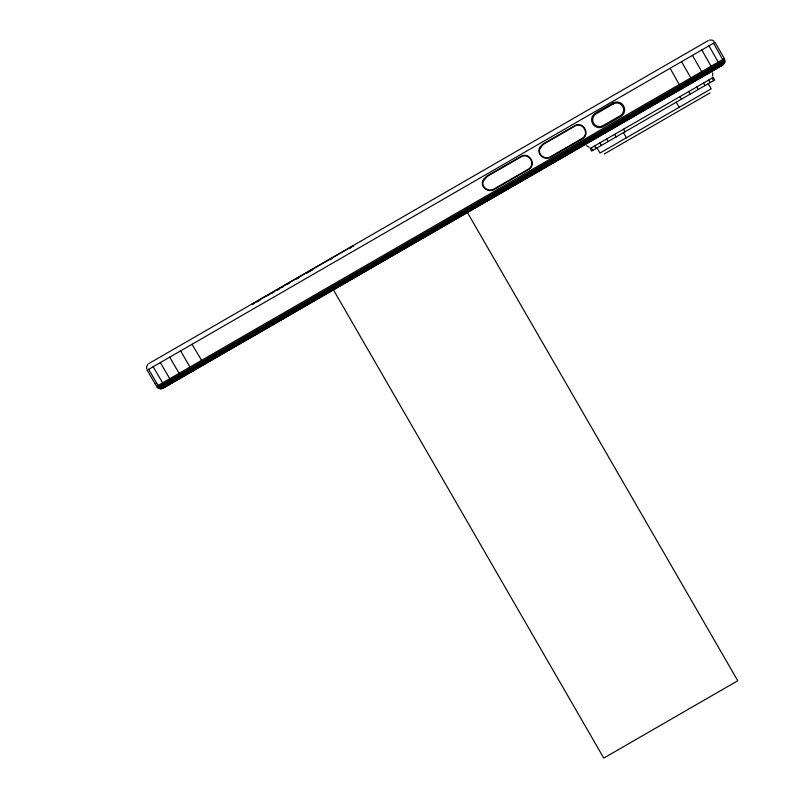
<?xml version="1.0" encoding="UTF-8"?>
<svg xmlns="http://www.w3.org/2000/svg" width="798" height="798" viewBox="0 0 798 798"><rect width="100%" height="100%" fill="white"/><g stroke="black" fill="none" stroke-linecap="round" stroke-linejoin="round"><path stroke-width="1.2" d="M712.664 72.947L712.664 76M724.833 62.264L724.345 58.533L714.998 42.354L147.141 370.212L157.256 387.409L160.737 388.845L163.191 388.187L722.539 65.246L724.833 62.264L159.46 388.676M692.225 82.753L691.477 78.972L681.542 61.675M147.919 364.277L146.642 366.481L146.642 369.025M702.09 77.057L702.839 75.87L702.34 72.708L692.445 55.381M710.559 72.169L711.746 70.723L711.676 67.321L701.801 49.975M717.063 68.409L718.589 66.773L718.828 63.182L708.983 45.835M721.143 66.054L722.888 64.289L723.327 60.588L713.502 43.222M148.937 363.499L708.285 40.558M252.268 304.038L353.255 245.734M254.662 303.22L252.507 304.457L252.178 303.888M256.806 301.983L260.028 300.118M267.549 295.779L269.704 294.532M271.849 293.295L273.993 292.058M277.225 290.193L279.37 288.956M281.514 287.709L283.669 286.472M286.891 284.617L289.036 283.37M296.557 279.031L298.711 277.784M306.233 273.445L312.676 269.724M329.863 259.799L332.018 258.562M349.205 248.637L351.349 247.4M154.982 383.798L155.829 383.299M156.478 386.392L724.345 58.533M157.256 387.409L724.833 59.72M158.273 388.187L725.003 60.987M160.737 388.845L724.345 63.451M162.004 388.676L723.557 64.468M604.355 153.914L710.05 92.897M164.588 387.379L162.184 388.008L158.762 386.541L148.637 369.344M168.667 385.025L166.483 385.524L163.261 383.948L153.156 366.741M175.171 381.274L173.326 381.574L170.413 379.808L160.338 362.591M183.64 376.377L182.243 376.427L179.75 374.422L169.695 357.185M709.472 40.07L712.015 40.07L714.22 41.336M193.505 370.681L190.612 368.147L180.597 350.891M586.59 145.735L589.233 147.261M204.098 364.576L192.019 344.297M712.085 78.094L713.562 80.648M708.804 79.99L710.27 82.543M708.255 83.71L711.208 88.817L599.986 153.036L597.034 147.929M703.567 83.012L705.043 85.566M696.744 86.952L698.22 89.506M688.804 91.541L690.28 94.094M670.12 68.269L681.642 88.867M679.946 96.658L681.422 99.211M676.215 102.214L679.168 107.321M623.487 129.246L624.954 131.8M623.428 132.687L626.38 137.795M614.63 134.363L616.096 136.917M606.68 138.952L608.156 141.505M599.867 142.892L601.333 145.445M594.63 145.914L596.106 148.468M591.338 147.81L592.814 150.363M466.83 211.49L737.761 680.744L603.777 758.1L332.856 288.846M353.175 245.584L353.504 246.153M283.081 318.212L283.41 318.781M260.856 331.04L261.195 331.609M539.268 148.707C537.034 155.201 545.204 160.807 550.72 157.116L581.612 139.281C591.438 134.603 582.949 119.909 573.991 126.084L543.099 143.919L540.116 146.822L539.268 148.707M539.747 148.817C537.643 154.912 545.313 160.169 550.49 156.707L581.353 138.892C590.64 134.503 582.65 120.658 574.201 126.513L543.338 144.328L539.747 148.817M482.79 181.006C480.197 187.829 489.054 193.136 494.561 189.226L527.498 170.213C538.002 165.455 529.254 150.293 519.877 157.016L486.95 176.029L483.728 179.071L482.79 181.006M483.279 181.106C480.845 187.5 489.154 192.488 494.331 188.817L527.229 169.824C537.164 165.356 528.914 151.071 520.087 157.445L487.179 176.438L483.279 181.106M612.864 102.992L595.537 112.997A7.86 7.86 0 0 0 592.655 123.74A7.86 7.86 0 0 0 603.398 126.623L620.734 116.618A7.86 7.86 0 0 0 623.607 105.875A7.86 7.86 0 0 0 612.864 102.992M613.383 103.9L596.056 113.905A6.823 6.823 0 0 0 593.562 123.221A6.823 6.823 0 0 0 602.879 125.725L620.216 115.72A6.823 6.823 0 0 0 622.709 106.393A6.823 6.823 0 0 0 613.383 103.9M713.252 77.416L590.171 148.478L591.647 151.041L714.729 79.97L713.252 77.416"/></g></svg>
